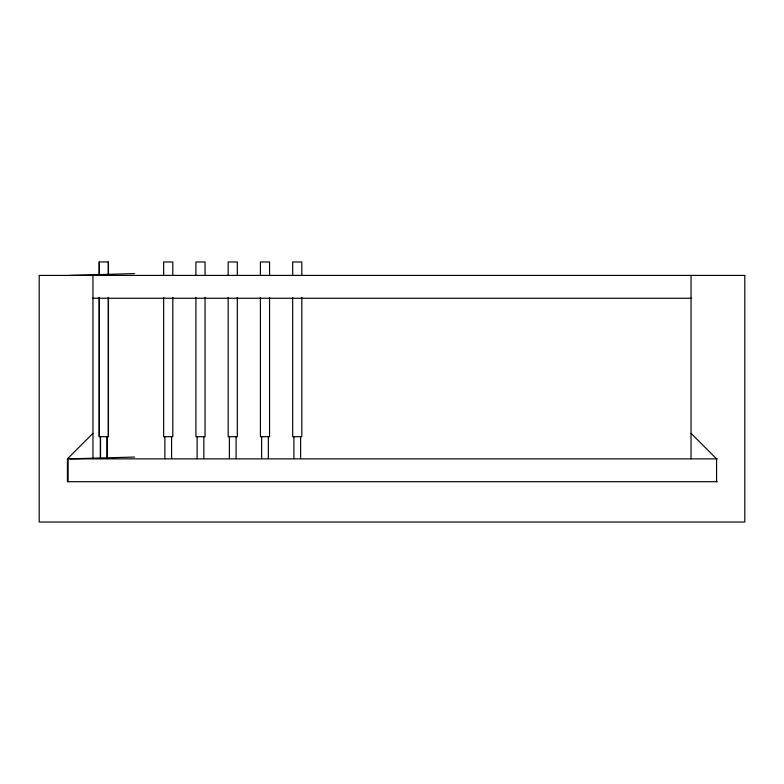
<?xml version="1.0" encoding="UTF-8"?>
<svg xmlns="http://www.w3.org/2000/svg" width="784" height="784" viewBox="0 0 784 784"><rect width="100%" height="100%" fill="white"/><g stroke="black" fill="none" stroke-linecap="round" stroke-linejoin="round"><path stroke-width="1.18" d="M92.963 433.327L67.424 458.865L67.424 481.709L717.252 481.709M70.109 275.409L134.603 273.596M70.109 458.865L134.603 457.052M92.59 298.253L691.527 298.253M717.252 458.865L68.1 458.865L68.1 481.709M691.037 433.327L716.576 458.865L716.576 481.709M691.037 275.409L691.037 458.728M301.82 275.409L301.82 261.964L292.677 261.964L292.677 275.409M301.82 297.401L301.82 436.688L292.677 436.688L292.677 297.401M300.605 436.688L300.605 458.591M293.892 436.688L293.892 458.591M269.559 275.409L269.559 261.964L260.425 261.964L260.425 275.409M269.559 297.401L269.559 436.688L260.425 436.688L260.425 297.401M268.353 436.688L268.353 458.591M261.631 436.688L261.631 458.591M237.307 275.409L237.307 261.964L228.164 261.964L228.164 275.409M237.307 297.401L237.307 436.688L228.164 436.688L228.164 297.401M236.092 436.688L236.092 458.591M229.379 436.688L229.379 458.591M205.045 275.409L205.045 261.964L195.912 261.964L195.912 275.409M205.045 297.401L205.045 436.688L195.912 436.688L195.912 297.401M203.84 436.688L203.84 458.591M197.117 436.688L197.117 458.591M172.794 275.409L172.794 261.964L163.65 261.964L163.65 275.409M172.794 297.401L172.794 436.688L163.65 436.688L163.65 297.401M171.588 436.688L171.588 458.591M164.865 436.688L164.865 458.591M108.466 275.409L108.466 261.964L99.147 261.964L99.147 275.409M108.466 297.401L108.466 436.688L99.147 436.688L99.147 297.401M108.28 261.964L108.28 275.409M108.28 297.401L108.28 436.688M107.251 436.688L107.251 458.591M107.075 436.688L107.075 458.591M100.538 436.688L100.538 458.591M100.352 436.688L100.352 458.591M99.323 261.964L99.323 275.409M99.323 297.401L99.323 436.688M92.963 275.409L92.963 458.728M744.8 275.409L39.2 275.409L39.2 522.036L744.8 522.036L744.8 275.409"/></g></svg>
